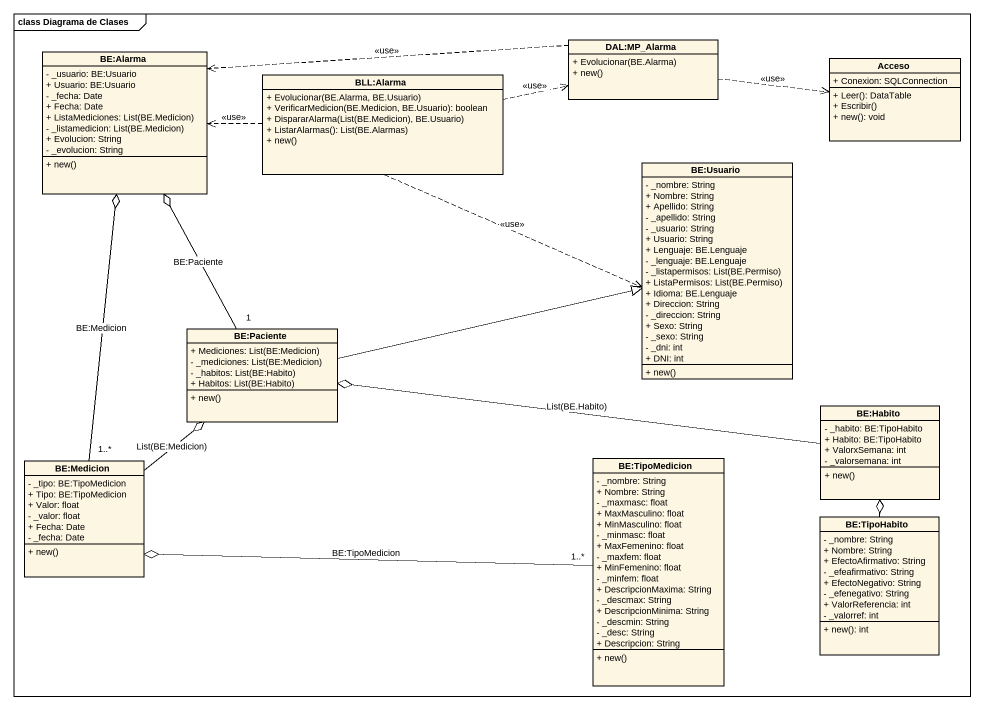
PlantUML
@startuml
mainframe class Diagrama de Clases
hide circle
hide empty members
skinparam classAttributeIconSize 0
class "BE:Alarma" as BE_Alarma {
  - _usuario: BE:Usuario
  + Usuario: BE:Usuario
  - _fecha: Date
  + Fecha: Date
  {field} + ListaMediciones: List(BE.Medicion)
  {field} - _listamedicion: List(BE.Medicion)
  + Evolucion: String
  - _evolucion: String
  + new()
}
class "BLL:Alarma" as BLL_Alarma {
  + Evolucionar(BE.Alarma, BE.Usuario)
  + VerificarMedicion(BE.Medicion, BE.Usuario): boolean
  + DispararAlarma(List(BE.Medicion), BE.Usuario)
  + ListarAlarmas(): List(BE.Alarmas)
  + new()
}
class "DAL:MP_Alarma" as DAL_MP_Alarma {
  + Evolucionar(BE.Alarma)
  + new()
}
class Acceso {
  + Conexion: SQLConnection
  + Leer(): DataTable
  + Escribir()
  + new(): void
}
class "BE:Usuario" as BE_Usuario {
  - _nombre: String
  + Nombre: String
  + Apellido: String
  - _apellido: String
  - _usuario: String
  + Usuario: String
  + Lenguaje: BE.Lenguaje
  - _lenguaje: BE.Lenguaje
  {field} - _listapermisos: List(BE.Permiso)
  {field} + ListaPermisos: List(BE.Permiso)
  + Idioma: BE.Lenguaje
  + Direccion: String
  - _direccion: String
  + Sexo: String
  - _sexo: String
  - _dni: int
  + DNI: int
  + new()
}
class "BE:Paciente" as BE_Paciente {
  {field} + Mediciones: List(BE:Medicion)
  {field} - _mediciones: List(BE:Medicion)
  {field} - _habitos: List(BE:Habito)
  {field} + Habitos: List(BE:Habito)
  + new()
}
class "BE:Habito" as BE_Habito {
  - _habito: BE:TipoHabito
  + Habito: BE:TipoHabito
  + ValorxSemana: int
  - _valorsemana: int
  + new()
}
class "BE:Medicion" as BE_Medicion {
  - _tipo: BE:TipoMedicion
  + Tipo: BE:TipoMedicion
  + Valor: float
  - _valor: float
  + Fecha: Date
  - _fecha: Date
  + new()
}
class "BE:TipoMedicion" as BE_TipoMedicion {
  - _nombre: String
  + Nombre: String
  - _maxmasc: float
  + MaxMasculino: float
  + MinMasculino: float
  - _minmasc: float
  + MaxFemenino: float
  - _maxfem: float
  + MinFemenino: float
  - _minfem: float
  + DescripcionMaxima: String
  - _descmax: String
  + DescripcionMinima: String
  - _descmin: String
  - _desc: String
  + Descripcion: String
  + new()
}
class "BE:TipoHabito" as BE_TipoHabito {
  - _nombre: String
  + Nombre: String
  + EfectoAfirmativo: String
  - _efeafirmativo: String
  + EfectoNegativo: String
  - _efenegativo: String
  + ValorReferencia: int
  - _valorref: int
  + new(): int
}
BLL_Alarma .left.> BE_Alarma : <<use>>
BLL_Alarma .right.> DAL_MP_Alarma : <<use>>
BLL_Alarma .right.> BE_Usuario : <<use>>
DAL_MP_Alarma .left.> BE_Alarma : <<use>>
DAL_MP_Alarma .right.> Acceso : <<use>>
BE_Paciente "1" -up-o BE_Alarma : BE:Paciente
BE_Paciente -right-|> BE_Usuario
BE_Habito -left-o BE_Paciente : List(BE.Habito)
BE_Medicion "1..*" -up-o BE_Alarma : BE:Medicion
BE_Medicion -up-o BE_Paciente : List(BE:Medicion)
BE_TipoMedicion "1..*" -left-o BE_Medicion : BE:TipoMedicion
BE_TipoHabito -up-o BE_Habito
@enduml
